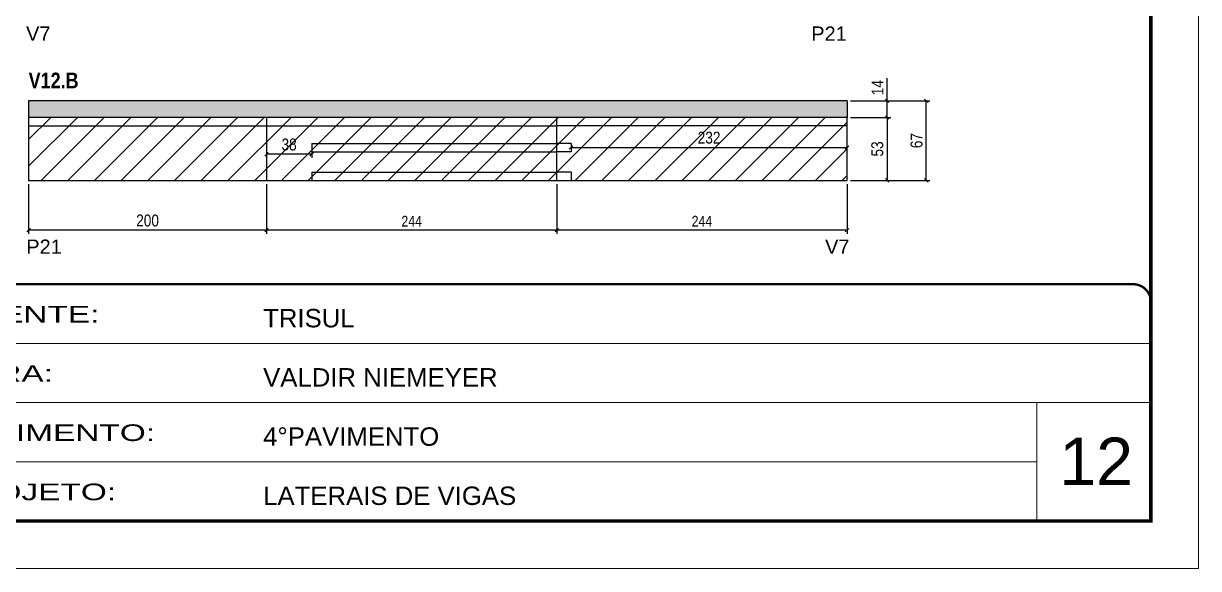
# Model space of a CAD drawing. Extents: x 3330 to 22105, y 1197 to 30204.
# Drawn here: x 18112 to 19100, y 26466 to 26925 of the extents above; entities that cross this region are included whole.
import ezdxf

# ---------------------------------------------------------------- set-up
doc = ezdxf.new("R2010")
doc.units = 0
doc.linetypes.add('CONTINUO', pattern=[0])
doc.linetypes.add('DASHED', pattern=[0.75, 0.5, -0.25])
for name, color, linetype in [('5', 5, 'Continuous'), ('COTA', 241, 'Continuous'), ('NOMENCLATURA', 7, 'Continuous'), ('Painéis', 200, 'Continuous'), ('SARR_2.2x7', 40, 'Continuous')]:
    doc.layers.add(name, color=color, linetype=linetype)
for name, color, linetype, lineweight in [('CARIMBO', 255, 'Continuous', 9), ('Folhas', 255, 'Continuous', 9), ('Hachura', 251, 'Continuous', 9), ('SARRAFO DE PRESSAO', 251, 'DASHED', 9)]:
    doc.layers.add(name, color=color, linetype=linetype, lineweight=lineweight)
doc.styles.add('ARIAL', font='arial.ttf')
doc.styles.add('COTA TECNICA', font='techl___.ttf', dxfattribs={"height": 10})
doc.styles.add('COTA TECNICA-50', font='techl___.ttf', dxfattribs={"height": 9})
doc.styles.get("Standard").update_dxf_attribs({"font": 'arial.ttf'})
doc.styles.add('TECNICA', font='techb___.ttf', dxfattribs={"height": 10})
doc.styles.add('Tecnologia', font='')
doc.styles.get('Tecnologia').set_extended_font_data('Forgotten Futurist')
doc.dimstyles.new('COTA PAINEL-50', dxfattribs={"dimtxt": 9, "dimasz": 3, "dimexe": 3, "dimexo": 3, "dimgap": 3, "dimtad": 1, "dimdec": 1, "dimzin": 12, "dimdsep": 46, "dimtxsty": 'COTA TECNICA-50', "dimblk1": 'OBLIQUE', "dimblk2": 'OBLIQUE', "dimsah": 1, "dimcen": 0.9, "dimclrd": 4, "dimclre": 4, "dimclrt": 240, "dimadec": 1, "dimazin": 3, "dimtfac": 1, "dimtdec": 1, "dimtmove": 0, "dimatfit": 3, "dimfxl": 1, "dimtolj": 1, "dimtzin": 12, "dimarcsym": 0})
doc.dimstyles.new('PAINEL', dxfattribs={"dimtxt": 10, "dimasz": 3, "dimexe": 3, "dimexo": 3, "dimgap": 3, "dimtad": 1, "dimdec": 1, "dimzin": 12, "dimdsep": 46, "dimtxsty": 'COTA TECNICA', "dimblk1": 'OBLIQUE', "dimblk2": 'OBLIQUE', "dimsah": 1, "dimcen": 0.9, "dimclrd": 4, "dimclre": 4, "dimclrt": 240, "dimadec": 1, "dimazin": 3, "dimtfac": 1, "dimtdec": 1, "dimtmove": 0, "dimatfit": 3, "dimfxl": 1, "dimtolj": 1, "dimtzin": 12, "dimarcsym": 0})

# ---------------------------------------------------------------- blocks, each defined once
blk = doc.blocks.new('9999999999')
at = {"color": 30, "linetype": 'CONTINUO'}
for p, q in [((98564.56, 34379.64), (99583.98, 34379.64)), ((98564.56, 34329.83), (99487.98, 34329.83)), ((99583.98, 34329.83), (99487.98, 34329.83)), ((99487.98, 34329.83), (99487.98, 34230.21)), ((98564.56, 34280.02), (99487.98, 34280.02))]:
    blk.add_line(p, q, dxfattribs=at)
at = {"color": 30, "linetype": 'CONTINUO', "const_width": 2}
blk.add_lwpolyline([(99583.98, 34230.21), (99583.98, 34414.45, 0.414214), (99568.98, 34429.45), (98228.98, 34429.45, 0.414214), (98213.98, 34414.45), (98213.98, 34245.21, 0.414214), (98228.98, 34230.21), (99583.98, 34230.21)], format="xyb", dxfattribs=at)
at = {"layer": 'Folhas'}
blk.add_lwpolyline([(98138.98, 34190.21), (99623.98, 34190.21), (99623.98, 35240.21), (98138.98, 35240.21)], close=True, dxfattribs=at)
at = {"layer": 'Folhas', "color": 30, "const_width": 3}
blk.add_lwpolyline([(98213.98, 34230.21), (99583.98, 34230.21), (99583.98, 35200.21), (98213.98, 35200.21)], close=True, dxfattribs=at)
at = {"color": 7, "linetype": 'Continuous', "ltscale": 5, "style": 'ARIAL'}
for s, height, p in [('TRISUL', 15.483, (98837.68, 34393.13)), ('VALDIR NIEMEYER', 15.4829, (98837.68, 34343.32)), ('4°PAVIMENTO', 15.4829, (98837.68, 34293.51)), ('LATERAIS DE VIGAS', 15.4829, (98837.68, 34243.7))]:
    blk.add_text(s, height=height, dxfattribs=at).set_placement(p)
at = {"layer": 'Folhas', "color": 7, "style": 'Tecnologia', "width": 1.5}
for s, p in [('CLIENTE:', (98573.65, 34397.17)), ('OBRA:', (98573.65, 34347.31)), ('PAVIMENTO:', (98573.65, 34297.5)), ('PROJETO:', (98573.65, 34247.69))]:
    blk.add_text(s, height=14, dxfattribs=at).set_placement(p)
blk = doc.blocks.new('_Oblique')
at = {"color": 0, "linetype": 'ByBlock', "lineweight": -2}
blk.add_line((-0.5, -0.5), (0.5, 0.5), dxfattribs=at)
blk = doc.blocks.new('*D437')
at = {"layer": 'COTA', "color": 4, "linetype": 'ByBlock', "lineweight": -2, "transparency": 16777216}
for p, q in [((18560.12, 26789.51), (18560.12, 26747.66)), ((18804.12, 26789.51), (18804.12, 26747.66)), ((18804.12, 26750.66), (18560.12, 26750.66))]:
    blk.add_line(p, q, dxfattribs=at)
at = {"layer": 'Defpoints', "color": 0, "linetype": 'ByBlock', "transparency": 16777216}
for p in [(18560.12, 26792.51), (18804.12, 26792.51), (18560.12, 26750.66)]:
    blk.add_point(p, dxfattribs=at)
at = {"layer": 'COTA', "color": 4, "linetype": 'ByBlock', "lineweight": -2, "transparency": 16777216, "xscale": 3, "yscale": 3, "zscale": 3, "rotation": 180}
blk.add_blockref('_Oblique', (18560.12, 26750.66), dxfattribs=at)
at = {"layer": 'COTA', "color": 4, "linetype": 'ByBlock', "lineweight": -2, "transparency": 16777216, "xscale": 3, "yscale": 3, "zscale": 3}
blk.add_blockref('_Oblique', (18804.12, 26750.66), dxfattribs=at)
at = {"layer": 'COTA', "color": 240, "linetype": 'ByBlock', "transparency": 16777216, "insert": (18682.12, 26758.22), "char_height": 9, "attachment_point": 5, "style": 'COTA TECNICA-50'}
blk.add_mtext('\\A1;244', dxfattribs=at)
blk = doc.blocks.new('*D438')
at = {"layer": 'COTA', "color": 4, "linetype": 'ByBlock', "lineweight": -2, "transparency": 16777216}
for p, q in [((18316.12, 26789.51), (18316.12, 26747.66)), ((18560.12, 26789.51), (18560.12, 26747.66)), ((18560.12, 26750.66), (18316.12, 26750.66))]:
    blk.add_line(p, q, dxfattribs=at)
at = {"layer": 'Defpoints', "color": 0, "linetype": 'ByBlock', "transparency": 16777216}
for p in [(18316.12, 26792.51), (18560.12, 26792.51), (18316.12, 26750.66)]:
    blk.add_point(p, dxfattribs=at)
at = {"layer": 'COTA', "color": 4, "linetype": 'ByBlock', "lineweight": -2, "transparency": 16777216, "xscale": 3, "yscale": 3, "zscale": 3, "rotation": 180}
blk.add_blockref('_Oblique', (18316.12, 26750.66), dxfattribs=at)
at = {"layer": 'COTA', "color": 4, "linetype": 'ByBlock', "lineweight": -2, "transparency": 16777216, "xscale": 3, "yscale": 3, "zscale": 3}
blk.add_blockref('_Oblique', (18560.12, 26750.66), dxfattribs=at)
at = {"layer": 'COTA', "color": 240, "linetype": 'ByBlock', "transparency": 16777216, "insert": (18438.12, 26758.22), "char_height": 9, "attachment_point": 5, "style": 'COTA TECNICA-50'}
blk.add_mtext('\\A1;244', dxfattribs=at)
blk = doc.blocks.new('*D439')
at = {"layer": 'COTA', "color": 4, "linetype": 'ByBlock', "lineweight": -2, "transparency": 16777216}
for p, q in [((18572.12, 26823), (18572.12, 26823.25)), ((18572.12, 26820.25), (18804.12, 26820.25)), ((18804.12, 26823), (18804.12, 26823.25))]:
    blk.add_line(p, q, dxfattribs=at)
at = {"layer": 'Defpoints', "color": 0, "linetype": 'ByBlock', "transparency": 16777216}
for p in [(18572.12, 26820), (18804.12, 26820.25), (18804.12, 26820)]:
    blk.add_point(p, dxfattribs=at)
at = {"layer": 'COTA', "color": 4, "linetype": 'ByBlock', "lineweight": -2, "transparency": 16777216, "xscale": 3, "yscale": 3, "zscale": 3, "rotation": 180}
blk.add_blockref('_Oblique', (18572.12, 26820.25), dxfattribs=at)
at = {"layer": 'COTA', "color": 4, "linetype": 'ByBlock', "lineweight": -2, "transparency": 16777216, "xscale": 3, "yscale": 3, "zscale": 3}
blk.add_blockref('_Oblique', (18804.12, 26820.25), dxfattribs=at)
at = {"layer": 'COTA', "color": 240, "linetype": 'ByBlock', "transparency": 16777216, "insert": (18688.12, 26828.47), "char_height": 10, "attachment_point": 5, "style": 'COTA TECNICA'}
blk.add_mtext('\\A1;232', dxfattribs=at)
blk = doc.blocks.new('*D440')
at = {"layer": 'COTA', "color": 4, "linetype": 'ByBlock', "lineweight": -2, "transparency": 16777216}
for p, q in [((18807.12, 26845.51), (18840.81, 26845.51)), ((18837.81, 26845.51), (18837.81, 26792.51)), ((18807.12, 26792.51), (18840.81, 26792.51))]:
    blk.add_line(p, q, dxfattribs=at)
at = {"layer": 'Defpoints', "color": 0, "linetype": 'ByBlock', "transparency": 16777216}
for p in [(18804.12, 26845.51), (18804.12, 26792.51), (18837.81, 26792.51)]:
    blk.add_point(p, dxfattribs=at)
at = {"layer": 'COTA', "color": 4, "linetype": 'ByBlock', "lineweight": -2, "transparency": 16777216, "xscale": 3, "yscale": 3, "zscale": 3}
for p, rotation in [((18837.81, 26845.51), 90), ((18837.81, 26792.51), 270)]:
    blk.add_blockref('_Oblique', p, dxfattribs=dict(at, rotation=rotation))
at = {"layer": 'COTA', "color": 240, "linetype": 'ByBlock', "transparency": 16777216, "insert": (18829.59, 26819.01), "char_height": 10, "attachment_point": 5, "rotation": 90, "style": 'COTA TECNICA'}
blk.add_mtext('\\A1;53', dxfattribs=at)
blk = doc.blocks.new('*D441')
at = {"layer": 'COTA', "color": 4, "linetype": 'ByBlock', "lineweight": -2, "transparency": 16777216}
for p, q in [((18837.81, 26859.51), (18837.81, 26878.62)), ((18807.12, 26859.51), (18840.81, 26859.51)), ((18837.81, 26845.51), (18837.81, 26859.51)), ((18807.12, 26845.51), (18840.81, 26845.51))]:
    blk.add_line(p, q, dxfattribs=at)
at = {"layer": 'Defpoints', "color": 0, "linetype": 'ByBlock', "transparency": 16777216}
for p in [(18804.12, 26859.51), (18837.81, 26859.51), (18804.12, 26845.51)]:
    blk.add_point(p, dxfattribs=at)
at = {"layer": 'COTA', "color": 4, "linetype": 'ByBlock', "lineweight": -2, "transparency": 16777216, "xscale": 3, "yscale": 3, "zscale": 3}
for p, rotation in [((18837.81, 26859.51), 90), ((18837.81, 26845.51), 270)]:
    blk.add_blockref('_Oblique', p, dxfattribs=dict(at, rotation=rotation))
at = {"layer": 'COTA', "color": 240, "linetype": 'ByBlock', "transparency": 16777216, "insert": (18829.73, 26870.57), "char_height": 10, "attachment_point": 5, "rotation": 90, "style": 'COTA TECNICA'}
blk.add_mtext('\\A1;14', dxfattribs=at)
blk = doc.blocks.new('*D442')
at = {"layer": 'COTA', "color": 4, "linetype": 'ByBlock', "lineweight": -2, "transparency": 16777216}
for p, q in [((18807.12, 26859.51), (18873.68, 26859.51)), ((18870.68, 26792.51), (18870.68, 26859.51)), ((18807.12, 26792.51), (18873.68, 26792.51))]:
    blk.add_line(p, q, dxfattribs=at)
at = {"layer": 'Defpoints', "color": 0, "linetype": 'ByBlock', "transparency": 16777216}
for p in [(18804.12, 26859.51), (18870.68, 26859.51), (18804.12, 26792.51)]:
    blk.add_point(p, dxfattribs=at)
at = {"layer": 'COTA', "color": 4, "linetype": 'ByBlock', "lineweight": -2, "transparency": 16777216, "xscale": 3, "yscale": 3, "zscale": 3}
for p, rotation in [((18870.68, 26859.51), 90), ((18870.68, 26792.51), 270)]:
    blk.add_blockref('_Oblique', p, dxfattribs=dict(at, rotation=rotation))
at = {"layer": 'COTA', "color": 240, "linetype": 'ByBlock', "transparency": 16777216, "insert": (18862.58, 26826.01), "char_height": 10, "attachment_point": 5, "rotation": 90, "style": 'COTA TECNICA'}
blk.add_mtext('\\A1;67', dxfattribs=at)
blk = doc.blocks.new('*D443')
at = {"layer": 'COTA', "color": 4, "linetype": 'ByBlock', "lineweight": -2, "transparency": 16777216}
for p, q in [((18316.12, 26816.01), (18316.12, 26811.48)), ((18354.12, 26814.48), (18316.12, 26814.48)), ((18354.12, 26817), (18354.12, 26811.48))]:
    blk.add_line(p, q, dxfattribs=at)
at = {"layer": 'Defpoints', "color": 0, "linetype": 'ByBlock', "transparency": 16777216}
for p in [(18316.12, 26819.01), (18354.12, 26820), (18316.12, 26814.48)]:
    blk.add_point(p, dxfattribs=at)
at = {"layer": 'COTA', "color": 4, "linetype": 'ByBlock', "lineweight": -2, "transparency": 16777216, "xscale": 3, "yscale": 3, "zscale": 3, "rotation": 180}
blk.add_blockref('_Oblique', (18316.12, 26814.48), dxfattribs=at)
at = {"layer": 'COTA', "color": 4, "linetype": 'ByBlock', "lineweight": -2, "transparency": 16777216, "xscale": 3, "yscale": 3, "zscale": 3}
blk.add_blockref('_Oblique', (18354.12, 26814.48), dxfattribs=at)
at = {"layer": 'COTA', "color": 240, "linetype": 'ByBlock', "transparency": 16777216, "insert": (18335.12, 26822.72), "char_height": 10, "attachment_point": 5, "style": 'COTA TECNICA'}
blk.add_mtext('\\A1;38', dxfattribs=at)
blk = doc.blocks.new('*D444')
at = {"layer": 'COTA', "color": 4, "linetype": 'ByBlock', "lineweight": -2, "transparency": 16777216}
for p, q in [((18116.12, 26789.51), (18116.12, 26747.66)), ((18316.12, 26789.51), (18316.12, 26747.66)), ((18316.12, 26750.66), (18116.12, 26750.66))]:
    blk.add_line(p, q, dxfattribs=at)
at = {"layer": 'Defpoints', "color": 0, "linetype": 'ByBlock', "transparency": 16777216}
for p in [(18116.12, 26792.51), (18316.12, 26792.51), (18116.12, 26750.66)]:
    blk.add_point(p, dxfattribs=at)
at = {"layer": 'COTA', "color": 4, "linetype": 'ByBlock', "lineweight": -2, "transparency": 16777216, "xscale": 3, "yscale": 3, "zscale": 3, "rotation": 180}
blk.add_blockref('_Oblique', (18116.12, 26750.66), dxfattribs=at)
at = {"layer": 'COTA', "color": 4, "linetype": 'ByBlock', "lineweight": -2, "transparency": 16777216, "xscale": 3, "yscale": 3, "zscale": 3}
blk.add_blockref('_Oblique', (18316.12, 26750.66), dxfattribs=at)
at = {"layer": 'COTA', "color": 240, "linetype": 'ByBlock', "transparency": 16777216, "insert": (18216.12, 26758.76), "char_height": 10, "attachment_point": 5, "style": 'COTA TECNICA'}
blk.add_mtext('\\A1;200', dxfattribs=at)

msp = doc.modelspace()

# ---------------------------------------------------------------- hatches: boundary and pattern name
at = {"layer": 'COTA', "linetype": 'ByBlock'}
h = msp.add_hatch(dxfattribs=at)
h.set_pattern_fill('AR-CONC', color=256, scale=0.03)
h.set_pattern_definition([(50, (-114720.7286, -6906.426), (5.46554007, -0.47817257), [0.5715, -6.2865]), (355, (-114720.7286, -6906.426), (-1.05730264, 5.73170536), [0.4572, -5.02921753]), (100.4514447, (-114720.273, -6906.466), (4.40823741, 5.25353256), [0.48570026, -5.34270734]), (46.1842, (-114720.7286, -6904.902), (8.13237123, -1.26126984), [0.85725, -9.42975]), (96.6355576, (-114720.051, -6905.007), (7.122124, 7.42278374), [0.7285507, -8.01406824]), (351.184151, (-114720.7286, -6904.902), (7.122124, 7.42278374), [0.685799, -7.54379196]), (21, (-114719.9666, -6905.283), (4.54843174, -3.06795595), [0.5715, -6.2865]), (326, (-114719.9666, -6905.283), (1.85406085, 5.52563898), [0.4572, -5.0292]), (71.451445, (-114719.5875, -6905.5386), (6.40249258, 2.45768307), [0.48570026, -5.34269813]), (37.5, (-114720.7286, -6906.426), (0.092658098, 2.536651166), [0, -4.96824, 0, -5.1054, 0, -5.04825]), (7.5, (-114720.7286, -6906.426), (2.004589875, 3.005417245), [0, -2.91084, 0, -4.85394, 0, -1.92405]), (327.5, (-114722.4278, -6906.426), (4.067717855, -0.17186232), [0, -1.905, 0, -5.9436, 0, -7.8867]), (317.5, (-114723.1898, -6906.426), (4.44387544, 0.76279473), [0, -2.4765, 0, -3.94716, 0, -5.6007])])
h.paths.add_polyline_path([(18116.12, 26859.51), (18116.12, 26845.51), (18804.12, 26845.51), (18804.12, 26859.51)])
at = {"layer": 'Hachura', "linetype": 'ByBlock'}
h = msp.add_hatch(dxfattribs=at)
h.set_pattern_fill('ANSI31', color=256, scale=5)
h.paths.add_polyline_path([(18360.12, 27415.53), (18116.12, 27415.53), (18116.12, 27362.53), (18360.12, 27362.53)])
h.paths.add_polyline_path([(18420.62, 27415.53), (18360.12, 27415.53), (18360.12, 27362.53), (18420.62, 27362.53)])
h.paths.add_polyline_path([(18664.62, 27415.53), (18420.62, 27415.53), (18420.62, 27362.53), (18664.62, 27362.53)])
h.paths.add_polyline_path([(18360.12, 27220.16), (18116.12, 27220.16), (18116.12, 27167.16), (18360.12, 27167.16)])
h.paths.add_polyline_path([(18410.62, 27220.16), (18360.12, 27220.16), (18360.12, 27167.16), (18410.62, 27167.16)])
h.paths.add_polyline_path([(18654.62, 27220.16), (18410.62, 27220.16), (18410.62, 27167.16), (18654.62, 27167.16)])
h.paths.add_polyline_path([(18854.62, 27220.16), (18654.62, 27220.16), (18654.62, 27167.16), (18854.62, 27167.16)])
h.paths.add_polyline_path([(18804.12, 27024.79), (18604.12, 27024.79), (18604.12, 26971.79), (18804.12, 26971.79)])
h.paths.add_polyline_path([(18604.12, 27024.79), (18360.12, 27024.79), (18360.12, 26971.79), (18604.12, 26971.79)])
h.paths.add_polyline_path([(18360.12, 27024.79), (18116.12, 27024.79), (18116.12, 26971.79), (18360.12, 26971.79)])
h.paths.add_polyline_path([(18316.12, 26845.51), (18116.12, 26845.51), (18116.12, 26792.51), (18316.12, 26792.51)])
h.paths.add_polyline_path([(18560.12, 26845.51), (18316.12, 26845.51), (18316.12, 26792.51), (18560.12, 26792.51)])
h.paths.add_polyline_path([(18804.12, 26845.51), (18560.12, 26845.51), (18560.12, 26792.51), (18804.12, 26792.51)])
h.paths.add_polyline_path([(18324.82, 26813.01), (18345.95, 26813.01), (18345.95, 26833.59), (18324.82, 26833.59)], flags=24)
h.paths.add_polyline_path([(18673.75, 26818.76), (18703, 26818.76), (18703, 26839.35), (18673.75, 26839.35)], flags=24)

# ---------------------------------------------------------------- linework, layer by layer
at = {"layer": 'COTA', "linetype": 'ByBlock'}
for p, q in [((18804.12, 26859.51), (18116.12, 26859.51)), ((18116.12, 26859.51), (18116.12, 26845.51)), ((18804.12, 26859.51), (18804.12, 26845.51)), ((18354.12, 26823.5), (18354.12, 26816.5)), ((18572.12, 26823.5), (18572.12, 26816.5)), ((18354.12, 26799.51), (18354.12, 26792.51)), ((18572.12, 26799.51), (18572.12, 26792.51))]:
    msp.add_line(p, q, dxfattribs=at)
at = {"layer": 'Painéis', "linetype": 'Continuous'}
for p, q in [((18116.12, 26845.51), (18116.12, 26792.51)), ((18804.12, 26845.51), (18116.12, 26845.51)), ((18316.12, 26845.51), (18316.12, 26792.51)), ((18560.12, 26792.51), (18560.12, 26845.51)), ((18804.12, 26792.51), (18804.12, 26845.51)), ((18116.12, 26792.51), (18804.12, 26792.51))]:
    msp.add_line(p, q, dxfattribs=at)
at = {"layer": 'SARR_2.2x7', "linetype": 'Continuous'}
for p, q in [((18116.12, 26838.51), (18316.12, 26838.51)), ((18316.12, 26838.51), (18560.12, 26838.51)), ((18804.12, 26838.51), (18560.12, 26838.51)), ((18354.12, 26823.5), (18560.12, 26823.5)), ((18572.12, 26823.5), (18560.12, 26823.5)), ((18354.12, 26816.5), (18560.12, 26816.5)), ((18572.12, 26816.5), (18560.12, 26816.5)), ((18354.12, 26799.51), (18560.12, 26799.51)), ((18572.12, 26799.51), (18560.12, 26799.51))]:
    msp.add_line(p, q, dxfattribs=at)

# ---------------------------------------------------------------- block references
at = {"layer": 'SARRAFO DE PRESSAO', "color": 6, "linetype": 'ByBlock'}
msp.add_blockref('9999999999', (-80524.42, -7724.23), dxfattribs=at)

# ---------------------------------------------------------------- texts
at = {"layer": '5', "linetype": 'Continuous'}
for s, rotation, p in [('V7', 0.00004, (18114, 26910.05)), ('P21', 0.00004, (18774.05, 26910.05)), ('P21', 359.99996, (18114.2, 26730.76)), ('V7', 359.99996, (18785.67, 26730.76))]:
    msp.add_text(s, height=12, rotation=rotation, dxfattribs=at).set_placement(p)
at = {"layer": 'CARIMBO', "style": 'ARIAL'}
msp.add_text('12', height=40, dxfattribs=at).set_placement((18982.42, 26536.12))
at = {"layer": 'NOMENCLATURA', "style": 'TECNICA'}
msp.add_text('V12.B', height=13.2, dxfattribs=at).set_placement((18116.12, 26870.03))

# ---------------------------------------------------------------- dimensions: what is measured, and where the dimension line sits
at = {"layer": 'COTA', "linetype": 'ByBlock'}
for base, p1, p2, angle, picture, middle in [((18837.81, 26859.51), (18804.12, 26845.51), (18804.12, 26859.51), 90, '*D441', (18829.73, 26870.57)), ((18870.68, 26859.51), (18804.12, 26792.51), (18804.12, 26859.51), 90, '*D442', (18862.58, 26826.01)), ((18837.81, 26792.51), (18804.12, 26845.51), (18804.12, 26792.51), 90, '*D440', (18829.59, 26819.01)), ((18316.12, 26814.48), (18354.12, 26820), (18316.12, 26819.01), 180, '*D443', (18335.12, 26822.72)), ((18116.12, 26750.66), (18316.12, 26792.51), (18116.12, 26792.51), 180, '*D444', (18216.12, 26758.76))]:
    dim = msp.add_linear_dim(base=base, p1=p1, p2=p2, angle=angle, dimstyle='PAINEL', dxfattribs=at)
    dim.commit()
    dim.dimension.update_dxf_attribs({"geometry": picture, "text_midpoint": middle})
dim = msp.add_linear_dim(base=(18804.12, 26820.25), p1=(18572.12, 26820), p2=(18804.12, 26820), dimstyle='PAINEL', dxfattribs=at)
dim.commit()
dim.dimension.update_dxf_attribs({"geometry": '*D439', "text_midpoint": (18688.12, 26828.47)})
dim = msp.add_linear_dim(base=(18316.12, 26750.66), p1=(18560.12, 26792.51), p2=(18316.12, 26792.51), angle=180, dimstyle='COTA PAINEL-50', override={"dimarcsym": 1}, dxfattribs=at)
dim.commit()
dim.dimension.update_dxf_attribs({"geometry": '*D438', "text_midpoint": (18438.12, 26758.22)})
dim = msp.add_linear_dim(base=(18560.12, 26750.66), p1=(18804.12, 26792.51), p2=(18560.12, 26792.51), dimstyle='COTA PAINEL-50', override={"dimarcsym": 1}, dxfattribs=at)
dim.commit()
dim.dimension.update_dxf_attribs({"geometry": '*D437', "text_midpoint": (18682.12, 26758.22)})

doc.saveas('drawing.dxf')
